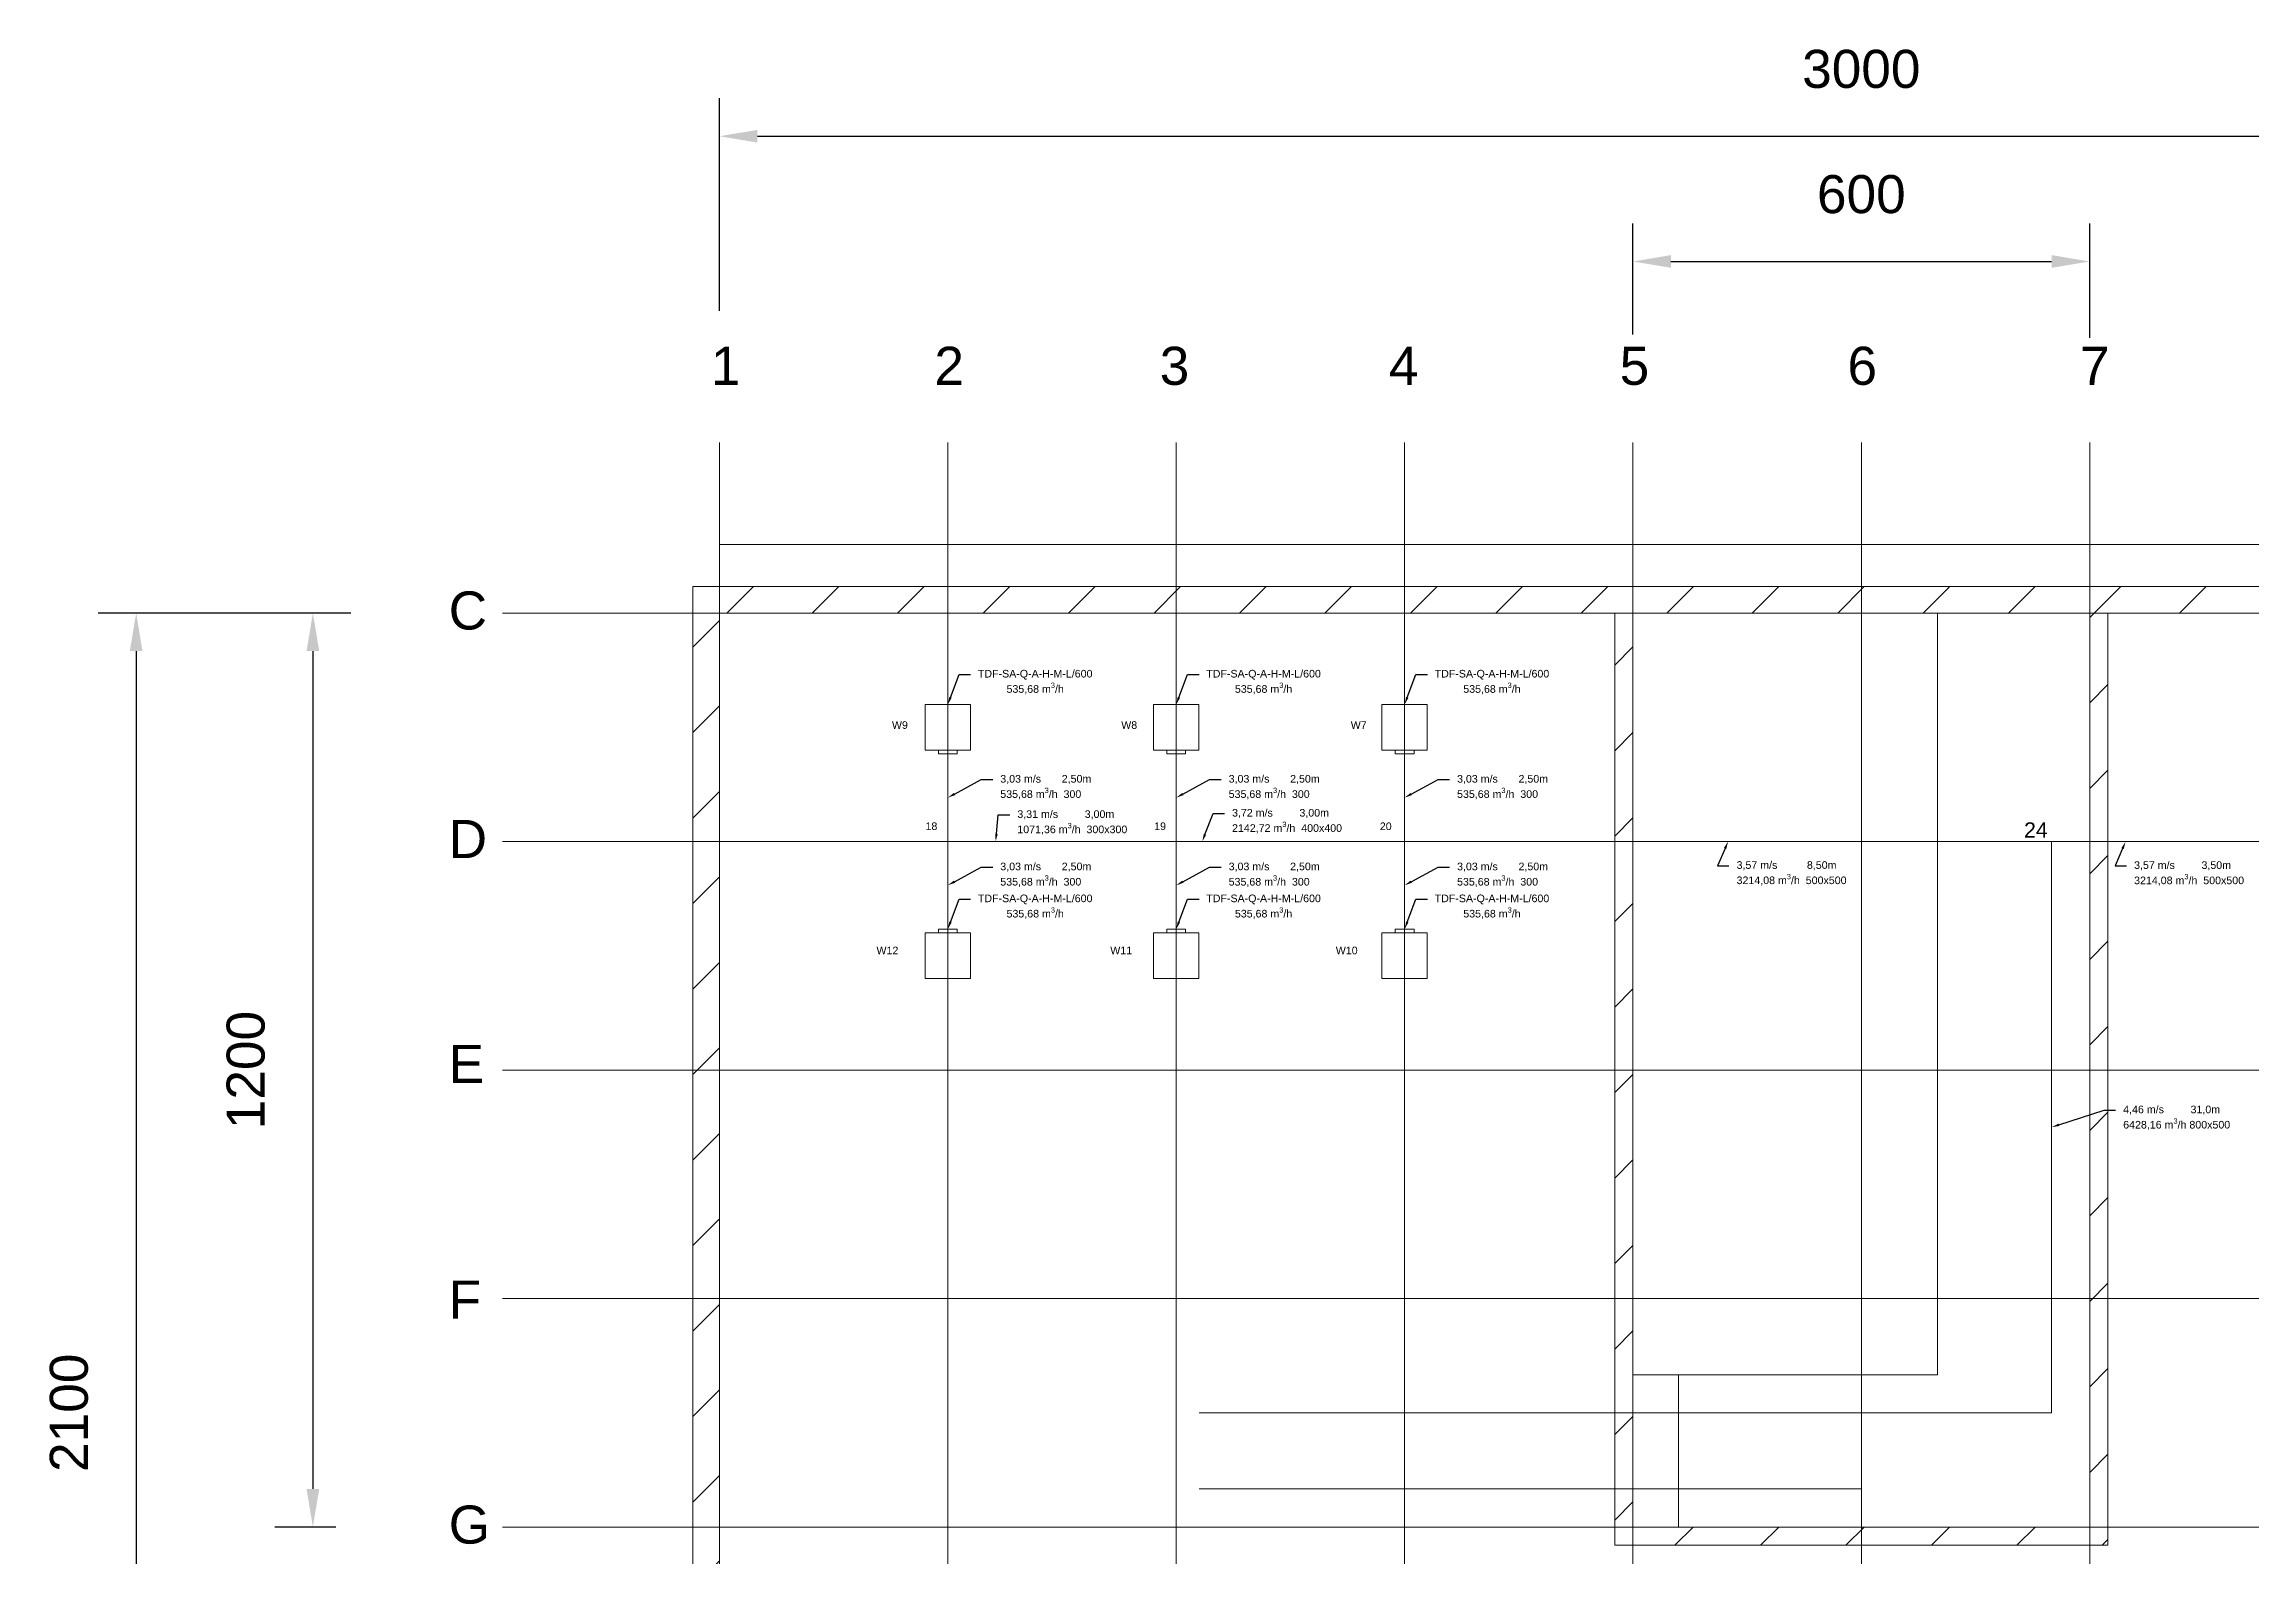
# Model space of a CAD drawing. Header units: millimetres. Extents: x 59762 to 60194, y -87842 to -87548.
# Drawn here: x 59816.6 to 59845.6, y -87719.57 to -87699.71 of the extents above; entities that cross this region are included whole.
import ezdxf
from ezdxf import colors
from ezdxf.entities.mleader import LeaderData, LeaderLine
from ezdxf.math import Vec2, Vec3

# ---------------------------------------------------------------- set-up
doc = ezdxf.new("R2010")
doc.units = ezdxf.units.MM
doc.linetypes.add('JIS_02_1.2', pattern=[2.5, 1.25, -1.25])
for name, color, linetype, lineweight in [('instalacja nawiewna', 150, 'Continuous', 20), ('nawi. aksona', 150, 'Continuous', 20), ('opisy', 7, 'Continuous', 13), ('wymiary', 7, 'Continuous', 13), ('wyw opis', 30, 'Continuous', 20), ('wywie. aksona', 30, 'Continuous', 20), ('wywiewniki', 30, 'Continuous', 20)]:
    doc.layers.add(name, color=color, linetype=linetype, lineweight=lineweight)
doc.layers.add('osie', color=7, linetype='JIS_02_1.2', lineweight=5, transparency=0.7)
doc.layers.add('podkład', color=7, linetype='Continuous', lineweight=13, transparency=0.7)
doc.styles.get("Standard").update_dxf_attribs({"font": 'arial.ttf', "height": 0.02})
doc.styles.add('styl1', font='arial.ttf', dxfattribs={"height": 0.08})
doc.dimstyles.new('wentylacja', dxfattribs={"dimscale": 0, "dimtxt": 0.5, "dimasz": 0.5, "dimexe": 0.5, "dimexo": 0.2, "dimtad": 1, "dimlfac": 100, "dimtxsty": 'styl1', "dimcen": 2.5, "dimadec": 0, "dimazin": 0, "dimtfac": 1, "dimtmove": 0, "dimatfit": 3, "dimfxl": 1, "dimarcsym": 0})

# ---------------------------------------------------------------- blocks, each defined once
blk = doc.blocks.new('*D12')
at = {"layer": 'Defpoints', "color": 0, "transparency": 16777216}
for p in [(59843.471, -87702.561), (59837.471, -87704.937), (59843.471, -87704.937)]:
    blk.add_point(p, dxfattribs=at)
at = {"layer": 'wymiary', "color": 0, "lineweight": -2, "transparency": 16777216}
for p, q in [((59837.471, -87703.519), (59837.471, -87702.061)), ((59843.471, -87703.561), (59843.471, -87702.061)), ((59837.971, -87702.561), (59842.971, -87702.561))]:
    blk.add_line(p, q, dxfattribs=at)
at = {"layer": 'wymiary', "color": 0, "transparency": 16777216}
for points in [[(59837.971, -87702.477), (59837.971, -87702.644), (59837.471, -87702.561)], [(59842.971, -87702.477), (59842.971, -87702.644), (59843.471, -87702.561)]]:
    blk.add_solid(points, dxfattribs=at)
at = {"layer": 'wymiary', "color": 0, "transparency": 16777216, "insert": (59840.471, -87701.68), "char_height": 0.5, "attachment_point": 5, "style": 'styl1'}
blk.add_mtext('600', dxfattribs=at)
blk = doc.blocks.new('*D13')
at = {"layer": 'Defpoints', "color": 0, "transparency": 16777216}
for p in [(59855.471, -87700.916), (59825.471, -87704.937), (59855.471, -87705.199)]:
    blk.add_point(p, dxfattribs=at)
at = {"layer": 'wymiary', "color": 0, "lineweight": -2, "transparency": 16777216}
for p, q in [((59825.471, -87703.209), (59825.471, -87700.416)), ((59855.471, -87703.209), (59855.471, -87700.416)), ((59825.971, -87700.916), (59854.971, -87700.916))]:
    blk.add_line(p, q, dxfattribs=at)
at = {"layer": 'wymiary', "color": 0, "transparency": 16777216}
for points in [[(59825.971, -87700.833), (59825.971, -87700.999), (59825.471, -87700.916)], [(59854.971, -87700.833), (59854.971, -87700.999), (59855.471, -87700.916)]]:
    blk.add_solid(points, dxfattribs=at)
at = {"layer": 'wymiary', "color": 0, "transparency": 16777216, "insert": (59840.471, -87700.035), "char_height": 0.5, "attachment_point": 5, "style": 'styl1'}
blk.add_mtext('3000', dxfattribs=at)
blk = doc.blocks.new('*D14')
at = {"layer": 'Defpoints', "color": 0, "transparency": 16777216}
for p in [(59822.621, -87707.177), (59817.81, -87728.177), (59822.621, -87728.177)]:
    blk.add_point(p, dxfattribs=at)
at = {"layer": 'wymiary', "color": 0, "lineweight": -2, "transparency": 16777216}
for p, q in [((59820.631, -87707.177), (59817.31, -87707.177)), ((59817.81, -87707.677), (59817.81, -87727.677)), ((59820.631, -87728.177), (59817.31, -87728.177))]:
    blk.add_line(p, q, dxfattribs=at)
at = {"layer": 'wymiary', "color": 0, "transparency": 16777216}
for points in [[(59817.726, -87707.677), (59817.893, -87707.677), (59817.81, -87707.177)], [(59817.726, -87727.677), (59817.893, -87727.677), (59817.81, -87728.177)]]:
    blk.add_solid(points, dxfattribs=at)
at = {"layer": 'wymiary', "color": 0, "transparency": 16777216, "insert": (59816.929, -87717.677), "char_height": 0.5, "attachment_point": 5, "rotation": 90, "style": 'styl1'}
blk.add_mtext('2100', dxfattribs=at)
blk = doc.blocks.new('*D15')
at = {"layer": 'Defpoints', "color": 0, "transparency": 16777216}
for p in [(59820.76, -87707.177), (59820.131, -87719.177), (59820.631, -87719.177)]:
    blk.add_point(p, dxfattribs=at)
at = {"layer": 'wymiary', "color": 0, "lineweight": -2, "transparency": 16777216}
for p, q in [((59820.56, -87707.177), (59819.631, -87707.177)), ((59820.131, -87707.677), (59820.131, -87718.677)), ((59820.431, -87719.177), (59819.631, -87719.177))]:
    blk.add_line(p, q, dxfattribs=at)
at = {"layer": 'wymiary', "color": 0, "transparency": 16777216}
for points in [[(59820.048, -87707.677), (59820.215, -87707.677), (59820.131, -87707.177)], [(59820.048, -87718.677), (59820.215, -87718.677), (59820.131, -87719.177)]]:
    blk.add_solid(points, dxfattribs=at)
at = {"layer": 'wymiary', "color": 0, "transparency": 16777216, "insert": (59819.251, -87713.177), "char_height": 0.5, "attachment_point": 5, "rotation": 90, "style": 'styl1'}
blk.add_mtext('1200', dxfattribs=at)

msp = doc.modelspace()

# ---------------------------------------------------------------- hatches: boundary and pattern name
at = {"layer": 'podkład'}
h = msp.add_hatch(dxfattribs=at)
h.set_pattern_fill('ANSI31', color=256, scale=0.25)
h.set_pattern_definition([(45, (56867.9775, -93721.4216), (-0.56126601, 0.56126601), [])])
h.paths.add_polyline_path([(59825.121205, -87728.526935), (59855.821205, -87728.526935), (59855.821205, -87706.826935), (59825.121205, -87706.826935)])
h.paths.add_polyline_path([(59825.471205, -87707.176935), (59837.231205, -87707.176935), (59837.231205, -87719.416935), (59843.711205, -87719.416935), (59843.711205, -87707.176935), (59855.471205, -87707.176935), (59855.471205, -87728.176935), (59825.471205, -87728.176935)], flags=16)
h.paths.add_polyline_path([(59837.471205, -87707.176935), (59843.471205, -87707.176935), (59843.471205, -87719.176935), (59837.471205, -87719.176935)], flags=16)

# ---------------------------------------------------------------- linework, layer by layer
at = {"layer": 'instalacja nawiewna', "ltscale": 20}
for p, q in [((59840.471205, -87718.676935), (59838.071205, -87718.676935)), ((59840.471205, -87721.926935), (59840.471205, -87718.676935))]:
    msp.add_line(p, q, dxfattribs=at)
at = {"layer": 'nawi. aksona', "ltscale": 20}
msp.add_line((59838.071205, -87718.676935), (59831.771205, -87718.676935), dxfattribs=at)
at = {"layer": 'osie', "ltscale": 20}
for p, q in [((59825.471205, -87729.936935), (59825.471205, -87704.936935)), ((59825.471205, -87729.936935), (59825.471205, -87704.936935)), ((59828.471205, -87729.936935), (59828.471205, -87704.936935)), ((59831.471205, -87729.936935), (59831.471205, -87704.936935)), ((59834.471205, -87729.936935), (59834.471205, -87704.936935)), ((59837.471205, -87729.936935), (59837.471205, -87704.936935)), ((59840.471205, -87729.936935), (59840.471205, -87704.936935)), ((59843.471205, -87729.936935), (59843.471205, -87704.936935)), ((59843.471205, -87729.936935), (59843.471205, -87704.936935)), ((59822.621205, -87707.176935), (59857.621205, -87707.176935)), ((59822.621205, -87707.176935), (59857.621205, -87707.176935)), ((59822.621205, -87707.176935), (59857.621205, -87707.176935)), ((59822.621205, -87710.176935), (59857.621205, -87710.176935)), ((59822.621205, -87713.176935), (59857.621205, -87713.176935)), ((59822.621205, -87716.176935), (59857.621205, -87716.176935)), ((59822.621205, -87719.176935), (59857.621205, -87719.176935))]:
    msp.add_line(p, q, dxfattribs=at)
at = {"layer": 'podkład'}
for p, q in [((59837.231205, -87719.416935), (59837.231205, -87707.176935)), ((59837.471205, -87719.176935), (59837.471205, -87707.176935)), ((59843.471205, -87719.176935), (59843.471205, -87707.176935)), ((59843.711205, -87719.416935), (59843.711205, -87707.176935)), ((59837.471205, -87719.176935), (59843.471205, -87719.176935)), ((59837.231205, -87719.416935), (59843.711205, -87719.416935))]:
    msp.add_line(p, q, dxfattribs=at)
at = {"layer": 'podkład', "ltscale": 20}
for p, q in [((59841.471205, -87717.176935), (59841.471205, -87707.176935)), ((59841.471205, -87717.176935), (59837.471205, -87717.176935)), ((59838.071205, -87717.176935), (59838.071205, -87719.176935))]:
    msp.add_line(p, q, dxfattribs=at)
at = {"layer": 'podkład'}
for points in [[(59825.471205, -87706.276935), (59855.471205, -87706.276935), (59855.471205, -87706.826935), (59825.471205, -87706.826935)], [(59825.121205, -87706.826935), (59855.821205, -87706.826935), (59855.821205, -87728.526935), (59825.121205, -87728.526935)]]:
    msp.add_lwpolyline(points, close=True, dxfattribs=at)
for points in [[(59825.471205, -87707.176935), (59837.231205, -87707.176935)], [(59843.711205, -87707.176935), (59855.471205, -87707.176935), (59855.471205, -87728.176935), (59825.471205, -87728.176935), (59825.471205, -87707.176935)], [(59837.471205, -87707.176935), (59843.471205, -87707.176935)]]:
    msp.add_lwpolyline(points, dxfattribs=at)
at = {"layer": 'wywie. aksona', "ltscale": 20}
msp.add_line((59838.071205, -87717.676935), (59831.771205, -87717.676935), dxfattribs=at)
at = {"layer": 'wywiewniki', "ltscale": 20}
for p, q in [((59828.172205, -87708.974935), (59828.172205, -87708.376935)), ((59828.172205, -87708.376935), (59828.770205, -87708.376935)), ((59828.770205, -87708.376935), (59828.770205, -87708.974935)), ((59831.172205, -87708.974935), (59831.172205, -87708.376935)), ((59831.172205, -87708.376935), (59831.770205, -87708.376935)), ((59831.770205, -87708.376935), (59831.770205, -87708.974935)), ((59834.172205, -87708.974935), (59834.172205, -87708.376935)), ((59834.172205, -87708.376935), (59834.770205, -87708.376935)), ((59834.770205, -87708.376935), (59834.770205, -87708.974935)), ((59828.770205, -87708.974935), (59828.172205, -87708.974935)), ((59828.347205, -87708.974935), (59828.347205, -87709.024935)), ((59828.347205, -87709.024935), (59828.595205, -87709.024935)), ((59828.471205, -87710.175935), (59828.471205, -87709.024935)), ((59828.595205, -87709.024935), (59828.595205, -87708.974935)), ((59831.770205, -87708.974935), (59831.172205, -87708.974935)), ((59831.347205, -87708.974935), (59831.347205, -87709.024935)), ((59831.347205, -87709.024935), (59831.595205, -87709.024935)), ((59831.471205, -87710.175935), (59831.471205, -87709.024935)), ((59831.595205, -87709.024935), (59831.595205, -87708.974935)), ((59834.770205, -87708.974935), (59834.172205, -87708.974935)), ((59834.347205, -87708.974935), (59834.347205, -87709.024935)), ((59834.347205, -87709.024935), (59834.595205, -87709.024935)), ((59834.471205, -87710.175935), (59834.471205, -87709.024935)), ((59834.595205, -87709.024935), (59834.595205, -87708.974935)), ((59828.471205, -87711.326935), (59828.471205, -87710.175935)), ((59828.471205, -87710.175935), (59831.471205, -87710.175935)), ((59831.471205, -87711.326935), (59831.471205, -87710.175935)), ((59831.471205, -87710.175935), (59834.471205, -87710.175935)), ((59834.471205, -87711.326935), (59834.471205, -87710.175935)), ((59834.471205, -87710.175935), (59842.971205, -87710.175935)), ((59842.971205, -87710.175935), (59846.471205, -87710.175935)), ((59842.971205, -87717.676935), (59842.971205, -87710.176935)), ((59828.172205, -87711.974935), (59828.172205, -87711.376935)), ((59828.172205, -87711.376935), (59828.770205, -87711.376935)), ((59828.347205, -87711.376935), (59828.347205, -87711.326935)), ((59828.347205, -87711.326935), (59828.595205, -87711.326935)), ((59828.595205, -87711.326935), (59828.595205, -87711.376935)), ((59828.770205, -87711.376935), (59828.770205, -87711.974935)), ((59831.172205, -87711.974935), (59831.172205, -87711.376935)), ((59831.172205, -87711.376935), (59831.770205, -87711.376935)), ((59831.347205, -87711.376935), (59831.347205, -87711.326935)), ((59831.347205, -87711.326935), (59831.595205, -87711.326935)), ((59831.595205, -87711.326935), (59831.595205, -87711.376935)), ((59831.770205, -87711.376935), (59831.770205, -87711.974935)), ((59834.172205, -87711.974935), (59834.172205, -87711.376935)), ((59834.172205, -87711.376935), (59834.770205, -87711.376935)), ((59834.347205, -87711.376935), (59834.347205, -87711.326935)), ((59834.347205, -87711.326935), (59834.595205, -87711.326935)), ((59834.595205, -87711.326935), (59834.595205, -87711.376935)), ((59834.770205, -87711.376935), (59834.770205, -87711.974935)), ((59828.770205, -87711.974935), (59828.172205, -87711.974935)), ((59831.770205, -87711.974935), (59831.172205, -87711.974935)), ((59834.770205, -87711.974935), (59834.172205, -87711.974935)), ((59838.071205, -87717.676935), (59842.971205, -87717.676935))]:
    msp.add_line(p, q, dxfattribs=at)

# ---------------------------------------------------------------- texts
at = {"layer": 'opisy', "char_height": 0.5, "attachment_point": 1}
for s, insert in [('1 ', (59825.358878, -87703.680182)), ('2 ', (59828.29533, -87703.680182)), ('3 ', (59831.255286, -87703.680182)), ('4 ', (59834.266029, -87703.680182)), ('5 ', (59837.296709, -87703.680182)), ('6 ', (59840.289019, -87703.680182)), ('7 ', (59843.344628, -87703.680182)), ('C ', (59821.915283, -87706.892805)), ('D ', (59821.915283, -87709.892805)), ('E ', (59821.915283, -87712.846986)), ('F ', (59821.915283, -87715.940412)), ('G ', (59821.915283, -87718.895089))]:
    msp.add_mtext_dynamic_manual_height_columns(s, width=0.9375, gutter_width=4.6875, heights=[0], dxfattribs=dict(at, insert=insert))
at = {"layer": 'wyw opis', "ltscale": 20, "attachment_point": 1, "style": 'styl1'}
for s, insert, char_height in [('W9', (59827.73739, -87708.597181), 0.1), ('W8', (59830.749123, -87708.597181), 0.1), ('W7', (59833.764024, -87708.597181), 0.1), ('18', (59828.178337, -87709.925935), 0.1), ('19', (59831.181881, -87709.925935), 0.1), ('20', (59834.146493, -87709.925935), 0.1), ('24', (59842.608717, -87709.924935), 0.2), ('W12', (59827.534633, -87711.556571), 0.1), ('W11', (59830.605542, -87711.556571), 0.1), ('W10', (59833.567604, -87711.556571), 0.1)]:
    msp.add_mtext_dynamic_manual_height_columns(s, width=0.2, gutter_width=1, heights=[0], dxfattribs=dict(at, insert=insert, char_height=char_height))

# ---------------------------------------------------------------- dimensions: what is measured, and where the dimension line sits
at = {"layer": 'wymiary'}
for base, p1, p2, picture, middle in [((59855.471205, -87700.915922), (59825.471205, -87704.936935), (59855.471205, -87705.198865), '*D13', (59840.471205, -87700.915922)), ((59843.471205, -87702.560686), (59837.471205, -87704.936935), (59843.471205, -87704.936935), '*D12', (59840.471205, -87702.560686))]:
    dim = msp.add_linear_dim(base=base, p1=p1, p2=p2, dimstyle='wentylacja', override={"dimscale": 1}, dxfattribs=at)
    dim.commit()
    dim.dimension.update_dxf_attribs({"geometry": picture, "text_midpoint": middle, "dimtype": 160})
for base, p1, p2, picture, middle in [((59817.809703, -87728.176935), (59822.621205, -87707.176935), (59822.621205, -87728.176935), '*D14', (59816.929417, -87717.676935)), ((59820.131229, -87719.176935), (59820.760419, -87707.176935), (59820.631229, -87719.176935), '*D15', (59819.250942, -87713.176935))]:
    dim = msp.add_linear_dim(base=base, p1=p1, p2=p2, angle=90, dimstyle='wentylacja', override={"dimscale": 1}, dxfattribs=at)
    dim.commit()
    dim.dimension.update_dxf_attribs({"geometry": picture, "text_midpoint": middle})

# ---------------------------------------------------------------- leaders
at = {"layer": 'wyw opis', "ltscale": 20}
ml = msp.add_multileader_mtext('Standard', dxfattribs=at)
ml.set_content('\\A1;TDF-SA-Q-A-H-M-L/600\\P535,68 m{\\H0.7x;\\S3^ ;}/h', color=256, style='styl1')
ml.set_leader_properties()
ml.build(insert=Vec2(0, 0))
ml.multileader.update_dxf_attribs({"dogleg_length": 0.3, "arrow_head_size": 0.1})
ctx = ml.context
ctx.base_point, ctx.char_height, ctx.arrow_head_size, ctx.landing_gap_size, ctx.plane_origin = Vec3(59828.771205, -87707.982819), 0.1, 0.1, 0.1, Vec3(59828.720205, -87708.625935)
ctx.text_align_type = 1
notes = []
notes.append((ctx, [(0, (1, 1, 0), (59828.621205, -87707.982819), (1, 0), 0.15, [(0, [(59828.471205, -87708.376935)], 0, [])])]))
ctx.mtext.insert, ctx.mtext.alignment, ctx.mtext.flow_direction = Vec3(59829.61909, -87707.922928), 2, 5
ml = msp.add_multileader_mtext('Standard', dxfattribs=at)
ml.set_content('\\A1;TDF-SA-Q-A-H-M-L/600\\P535,68 m{\\H0.7x;\\S3^ ;}/h', color=256, style='styl1')
ml.set_leader_properties()
ml.build(insert=Vec2(0, 0))
ml.multileader.update_dxf_attribs({"dogleg_length": 0.3, "arrow_head_size": 0.1})
ctx = ml.context
ctx.base_point, ctx.char_height, ctx.arrow_head_size, ctx.landing_gap_size, ctx.plane_origin = Vec3(59831.771205, -87707.982819), 0.1, 0.1, 0.1, Vec3(59831.720205, -87708.625935)
ctx.text_align_type = 1
notes.append((ctx, [(0, (1, 1, 0), (59831.621205, -87707.982819), (1, 0), 0.15, [(0, [(59831.471205, -87708.376935)], 0, [])])]))
ctx.mtext.insert, ctx.mtext.alignment, ctx.mtext.flow_direction = Vec3(59832.61909, -87707.922928), 2, 5
ml = msp.add_multileader_mtext('Standard', dxfattribs=at)
ml.set_content('\\A1;TDF-SA-Q-A-H-M-L/600\\P535,68 m{\\H0.7x;\\S3^ ;}/h', color=256, style='styl1')
ml.set_leader_properties()
ml.build(insert=Vec2(0, 0))
ml.multileader.update_dxf_attribs({"dogleg_length": 0.3, "arrow_head_size": 0.1})
ctx = ml.context
ctx.base_point, ctx.char_height, ctx.arrow_head_size, ctx.landing_gap_size, ctx.plane_origin = Vec3(59834.771205, -87707.982819), 0.1, 0.1, 0.1, Vec3(59834.720205, -87708.625935)
ctx.text_align_type = 1
notes.append((ctx, [(0, (1, 1, 0), (59834.621205, -87707.982819), (1, 0), 0.15, [(0, [(59834.471205, -87708.376935)], 0, [])])]))
ctx.mtext.insert, ctx.mtext.alignment, ctx.mtext.flow_direction = Vec3(59835.61909, -87707.922928), 2, 5
ml = msp.add_multileader_mtext('Standard', dxfattribs=at)
ml.set_content('\\A1;3,03 m/s       2,50m\\P535,68 m{\\H0.7x;\\S3^ ;}/h  300', color=256, style='styl1')
ml.set_leader_properties()
ml.build(insert=Vec2(0, 0))
ml.multileader.update_dxf_attribs({"dogleg_length": 0.15, "arrow_head_size": 0.1})
ctx = ml.context
ctx.base_point, ctx.char_height, ctx.arrow_head_size, ctx.landing_gap_size, ctx.plane_origin = Vec3(59829.060822, -87709.362781), 0.1, 0.1, 0.1, Vec3(59828.471205, -87709.600435)
notes.append((ctx, [(0, (1, 1, 0), (59828.910822, -87709.362781), (1, 0), 0.15, [(0, [(59828.471205, -87709.600435)], 0, [])])]))
ctx.mtext.insert, ctx.mtext.flow_direction = Vec3(59829.160822, -87709.30289), 5
ml = msp.add_multileader_mtext('Standard', dxfattribs=at)
ml.set_content('\\A1;3,03 m/s       2,50m\\P535,68 m{\\H0.7x;\\S3^ ;}/h  300', color=256, style='styl1')
ml.set_leader_properties()
ml.build(insert=Vec2(0, 0))
ml.multileader.update_dxf_attribs({"dogleg_length": 0.15, "arrow_head_size": 0.1})
ctx = ml.context
ctx.base_point, ctx.char_height, ctx.arrow_head_size, ctx.landing_gap_size, ctx.plane_origin = Vec3(59832.060822, -87709.362781), 0.1, 0.1, 0.1, Vec3(59831.471205, -87709.600435)
notes.append((ctx, [(0, (1, 1, 0), (59831.910822, -87709.362781), (1, 0), 0.15, [(0, [(59831.471205, -87709.600435)], 0, [])])]))
ctx.mtext.insert, ctx.mtext.flow_direction = Vec3(59832.160822, -87709.30289), 5
ml = msp.add_multileader_mtext('Standard', dxfattribs=at)
ml.set_content('\\A1;3,03 m/s       2,50m\\P535,68 m{\\H0.7x;\\S3^ ;}/h  300', color=256, style='styl1')
ml.set_leader_properties()
ml.build(insert=Vec2(0, 0))
ml.multileader.update_dxf_attribs({"dogleg_length": 0.15, "arrow_head_size": 0.1})
ctx = ml.context
ctx.base_point, ctx.char_height, ctx.arrow_head_size, ctx.landing_gap_size, ctx.plane_origin = Vec3(59835.060822, -87709.362781), 0.1, 0.1, 0.1, Vec3(59834.471205, -87709.600435)
notes.append((ctx, [(0, (1, 1, 0), (59834.910822, -87709.362781), (1, 0), 0.15, [(0, [(59834.471205, -87709.600435)], 0, [])])]))
ctx.mtext.insert, ctx.mtext.flow_direction = Vec3(59835.160822, -87709.30289), 5
ml = msp.add_multileader_mtext('Standard', dxfattribs=at)
ml.set_content('\\A1;3,31 m/s         3,00m\\P1071,36 m{\\H0.7x;\\S3^ ;}/h  300x300', color=256, style='styl1')
ml.set_leader_properties()
ml.build(insert=Vec2(0, 0))
ml.multileader.update_dxf_attribs({"dogleg_length": 0.15, "arrow_head_size": 0.1})
ctx = ml.context
ctx.base_point, ctx.char_height, ctx.arrow_head_size, ctx.landing_gap_size, ctx.plane_origin = Vec3(59829.284687, -87709.826273), 0.1, 0.1, 0.1, Vec3(59829.099987, -87710.175935)
notes.append((ctx, [(0, (1, 1, 0), (59829.134687, -87709.826273), (1, 0), 0.15, [(0, [(59829.099987, -87710.175935)], 0, [])])]))
ctx.mtext.insert, ctx.mtext.flow_direction = Vec3(59829.384687, -87709.766382), 5
ml = msp.add_multileader_mtext('Standard', dxfattribs=at)
ml.set_content('\\A1;3,72 m/s         3,00m\\P2142,72 m{\\H0.7x;\\S3^ ;}/h  400x400', color=256, style='styl1')
ml.set_leader_properties()
ml.build(insert=Vec2(0, 0))
ml.multileader.update_dxf_attribs({"dogleg_length": 0.15, "arrow_head_size": 0.1})
ctx = ml.context
ctx.base_point, ctx.char_height, ctx.arrow_head_size, ctx.landing_gap_size, ctx.plane_origin = Vec3(59832.105352, -87709.808843), 0.1, 0.1, 0.1, Vec3(59832.184924, -87710.175935)
notes.append((ctx, [(0, (1, 1, 0), (59831.955352, -87709.808843), (1, 0), 0.15, [(0, [(59831.813739, -87710.175935)], 0, [])])]))
ctx.mtext.insert, ctx.mtext.flow_direction = Vec3(59832.205352, -87709.748952), 5
ml = msp.add_multileader_mtext('Standard', dxfattribs=at)
ml.set_content('\\A1;3,57 m/s          8,50m\\P3214,08 m{\\H0.7x;\\S3^ ;}/h  500x500', color=256, style='styl1')
ml.set_leader_properties()
ml.build(insert=Vec2(0, 0))
ml.multileader.update_dxf_attribs({"dogleg_length": 0.15, "arrow_head_size": 0.1})
ctx = ml.context
ctx.base_point, ctx.char_height, ctx.arrow_head_size, ctx.landing_gap_size, ctx.plane_origin = Vec3(59838.73257, -87710.494877), 0.1, 0.1, 0.1, Vec3(59838.721205, -87710.175935)
notes.append((ctx, [(0, (1, 1, 0), (59838.58257, -87710.494877), (1, 0), 0.15, [(0, [(59838.721205, -87710.175935)], 0, [])])]))
ctx.mtext.insert, ctx.mtext.flow_direction = Vec3(59838.83257, -87710.434986), 5
ml = msp.add_multileader_mtext('Standard', dxfattribs=at)
ml.set_content('\\A1;3,57 m/s         3,50m\\P3214,08 m{\\H0.7x;\\S3^ ;}/h  500x500', color=256, style='styl1')
ml.set_leader_properties()
ml.build(insert=Vec2(0, 0))
ml.multileader.update_dxf_attribs({"dogleg_length": 0.15, "arrow_head_size": 0.1})
ctx = ml.context
ctx.base_point, ctx.char_height, ctx.arrow_head_size, ctx.landing_gap_size, ctx.plane_origin = Vec3(59843.954325, -87710.495877), 0.1, 0.1, 0.1, Vec3(59843.942959, -87710.176935)
notes.append((ctx, [(0, (1, 1, 0), (59843.804325, -87710.495877), (1, 0), 0.15, [(0, [(59843.942959, -87710.176935)], 0, [])])]))
ctx.mtext.insert, ctx.mtext.flow_direction = Vec3(59844.054325, -87710.435986), 5
ml = msp.add_multileader_mtext('Standard', dxfattribs=at)
ml.set_content('\\A1;3,03 m/s       2,50m\\P535,68 m{\\H0.7x;\\S3^ ;}/h  300', color=256, style='styl1')
ml.set_leader_properties()
ml.build(insert=Vec2(0, 0))
ml.multileader.update_dxf_attribs({"dogleg_length": 0.15, "arrow_head_size": 0.1})
ctx = ml.context
ctx.base_point, ctx.char_height, ctx.arrow_head_size, ctx.landing_gap_size, ctx.plane_origin = Vec3(59829.060822, -87710.513781), 0.1, 0.1, 0.1, Vec3(59828.471205, -87710.751435)
notes.append((ctx, [(0, (1, 1, 0), (59828.910822, -87710.513781), (1, 0), 0.15, [(0, [(59828.471205, -87710.751435)], 0, [])])]))
ctx.mtext.insert, ctx.mtext.flow_direction = Vec3(59829.160822, -87710.45389), 5
ml = msp.add_multileader_mtext('Standard', dxfattribs=at)
ml.set_content('\\A1;3,03 m/s       2,50m\\P535,68 m{\\H0.7x;\\S3^ ;}/h  300', color=256, style='styl1')
ml.set_leader_properties()
ml.build(insert=Vec2(0, 0))
ml.multileader.update_dxf_attribs({"dogleg_length": 0.15, "arrow_head_size": 0.1})
ctx = ml.context
ctx.base_point, ctx.char_height, ctx.arrow_head_size, ctx.landing_gap_size, ctx.plane_origin = Vec3(59832.060822, -87710.513781), 0.1, 0.1, 0.1, Vec3(59831.471205, -87710.751435)
notes.append((ctx, [(0, (1, 1, 0), (59831.910822, -87710.513781), (1, 0), 0.15, [(0, [(59831.471205, -87710.751435)], 0, [])])]))
ctx.mtext.insert, ctx.mtext.flow_direction = Vec3(59832.160822, -87710.45389), 5
ml = msp.add_multileader_mtext('Standard', dxfattribs=at)
ml.set_content('\\A1;3,03 m/s       2,50m\\P535,68 m{\\H0.7x;\\S3^ ;}/h  300', color=256, style='styl1')
ml.set_leader_properties()
ml.build(insert=Vec2(0, 0))
ml.multileader.update_dxf_attribs({"dogleg_length": 0.15, "arrow_head_size": 0.1})
ctx = ml.context
ctx.base_point, ctx.char_height, ctx.arrow_head_size, ctx.landing_gap_size, ctx.plane_origin = Vec3(59835.060822, -87710.513781), 0.1, 0.1, 0.1, Vec3(59834.471205, -87710.751435)
notes.append((ctx, [(0, (1, 1, 0), (59834.910822, -87710.513781), (1, 0), 0.15, [(0, [(59834.471205, -87710.751435)], 0, [])])]))
ctx.mtext.insert, ctx.mtext.flow_direction = Vec3(59835.160822, -87710.45389), 5
ml = msp.add_multileader_mtext('Standard', dxfattribs=at)
ml.set_content('\\A1;TDF-SA-Q-A-H-M-L/600\\P535,68 m{\\H0.7x;\\S3^ ;}/h', color=256, style='styl1')
ml.set_leader_properties()
ml.build(insert=Vec2(0, 0))
ml.multileader.update_dxf_attribs({"dogleg_length": 0.3, "arrow_head_size": 0.1})
ctx = ml.context
ctx.base_point, ctx.char_height, ctx.arrow_head_size, ctx.landing_gap_size, ctx.plane_origin = Vec3(59828.771205, -87710.932819), 0.1, 0.1, 0.1, Vec3(59828.720205, -87711.575935)
ctx.text_align_type = 1
notes.append((ctx, [(0, (1, 1, 0), (59828.621205, -87710.932819), (1, 0), 0.15, [(0, [(59828.471205, -87711.326935)], 0, [])])]))
ctx.mtext.insert, ctx.mtext.alignment, ctx.mtext.flow_direction = Vec3(59829.61909, -87710.872928), 2, 5
ml = msp.add_multileader_mtext('Standard', dxfattribs=at)
ml.set_content('\\A1;TDF-SA-Q-A-H-M-L/600\\P535,68 m{\\H0.7x;\\S3^ ;}/h', color=256, style='styl1')
ml.set_leader_properties()
ml.build(insert=Vec2(0, 0))
ml.multileader.update_dxf_attribs({"dogleg_length": 0.3, "arrow_head_size": 0.1})
ctx = ml.context
ctx.base_point, ctx.char_height, ctx.arrow_head_size, ctx.landing_gap_size, ctx.plane_origin = Vec3(59831.771205, -87710.932819), 0.1, 0.1, 0.1, Vec3(59831.720205, -87711.575935)
ctx.text_align_type = 1
notes.append((ctx, [(0, (1, 1, 0), (59831.621205, -87710.932819), (1, 0), 0.15, [(0, [(59831.471205, -87711.326935)], 0, [])])]))
ctx.mtext.insert, ctx.mtext.alignment, ctx.mtext.flow_direction = Vec3(59832.61909, -87710.872928), 2, 5
ml = msp.add_multileader_mtext('Standard', dxfattribs=at)
ml.set_content('\\A1;TDF-SA-Q-A-H-M-L/600\\P535,68 m{\\H0.7x;\\S3^ ;}/h', color=256, style='styl1')
ml.set_leader_properties()
ml.build(insert=Vec2(0, 0))
ml.multileader.update_dxf_attribs({"dogleg_length": 0.3, "arrow_head_size": 0.1})
ctx = ml.context
ctx.base_point, ctx.char_height, ctx.arrow_head_size, ctx.landing_gap_size, ctx.plane_origin = Vec3(59834.771205, -87710.932819), 0.1, 0.1, 0.1, Vec3(59834.720205, -87711.575935)
ctx.text_align_type = 1
notes.append((ctx, [(0, (1, 1, 0), (59834.621205, -87710.932819), (1, 0), 0.15, [(0, [(59834.471205, -87711.326935)], 0, [])])]))
ctx.mtext.insert, ctx.mtext.alignment, ctx.mtext.flow_direction = Vec3(59835.61909, -87710.872928), 2, 5
ml = msp.add_multileader_mtext('Standard', dxfattribs=at)
ml.set_content('\\A1;4,46 m/s         31,0m\\P6428,16 m{\\H0.7x;\\S3^ ;}/h 800x500', color=256, style='styl1')
ml.set_leader_properties()
ml.build(insert=Vec2(0, 0))
ml.multileader.update_dxf_attribs({"dogleg_length": 0.15, "arrow_head_size": 0.1})
ctx = ml.context
ctx.base_point, ctx.char_height, ctx.arrow_head_size, ctx.landing_gap_size, ctx.plane_origin = Vec3(59843.810912, -87713.703918), 0.1, 0.1, 0.1, Vec3(59842.971205, -87713.926935)
notes.append((ctx, [(0, (1, 1, 0), (59843.660912, -87713.703918), (1, 0), 0.15, [(0, [(59842.971205, -87713.926935)], 0, [])])]))
ctx.mtext.insert, ctx.mtext.flow_direction = Vec3(59843.910912, -87713.644027), 5
for ctx, leaders in notes:
    for number, flags, end, landing, length, lines in leaders:
        leader = LeaderData()
        leader.index, (leader.has_last_leader_line, leader.has_dogleg_vector, leader.attachment_direction) = number, flags
        leader.last_leader_point, leader.dogleg_vector, leader.dogleg_length = Vec3(end), Vec3(landing), length
        for number, points, colour, breaks in lines:
            line = LeaderLine()
            line.index, line.vertices, line.color, line.breaks = number, Vec3.list(points), colors.encode_raw_color(colour), breaks
            leader.lines.append(line)
        ctx.leaders.append(leader)

doc.saveas('drawing.dxf')
